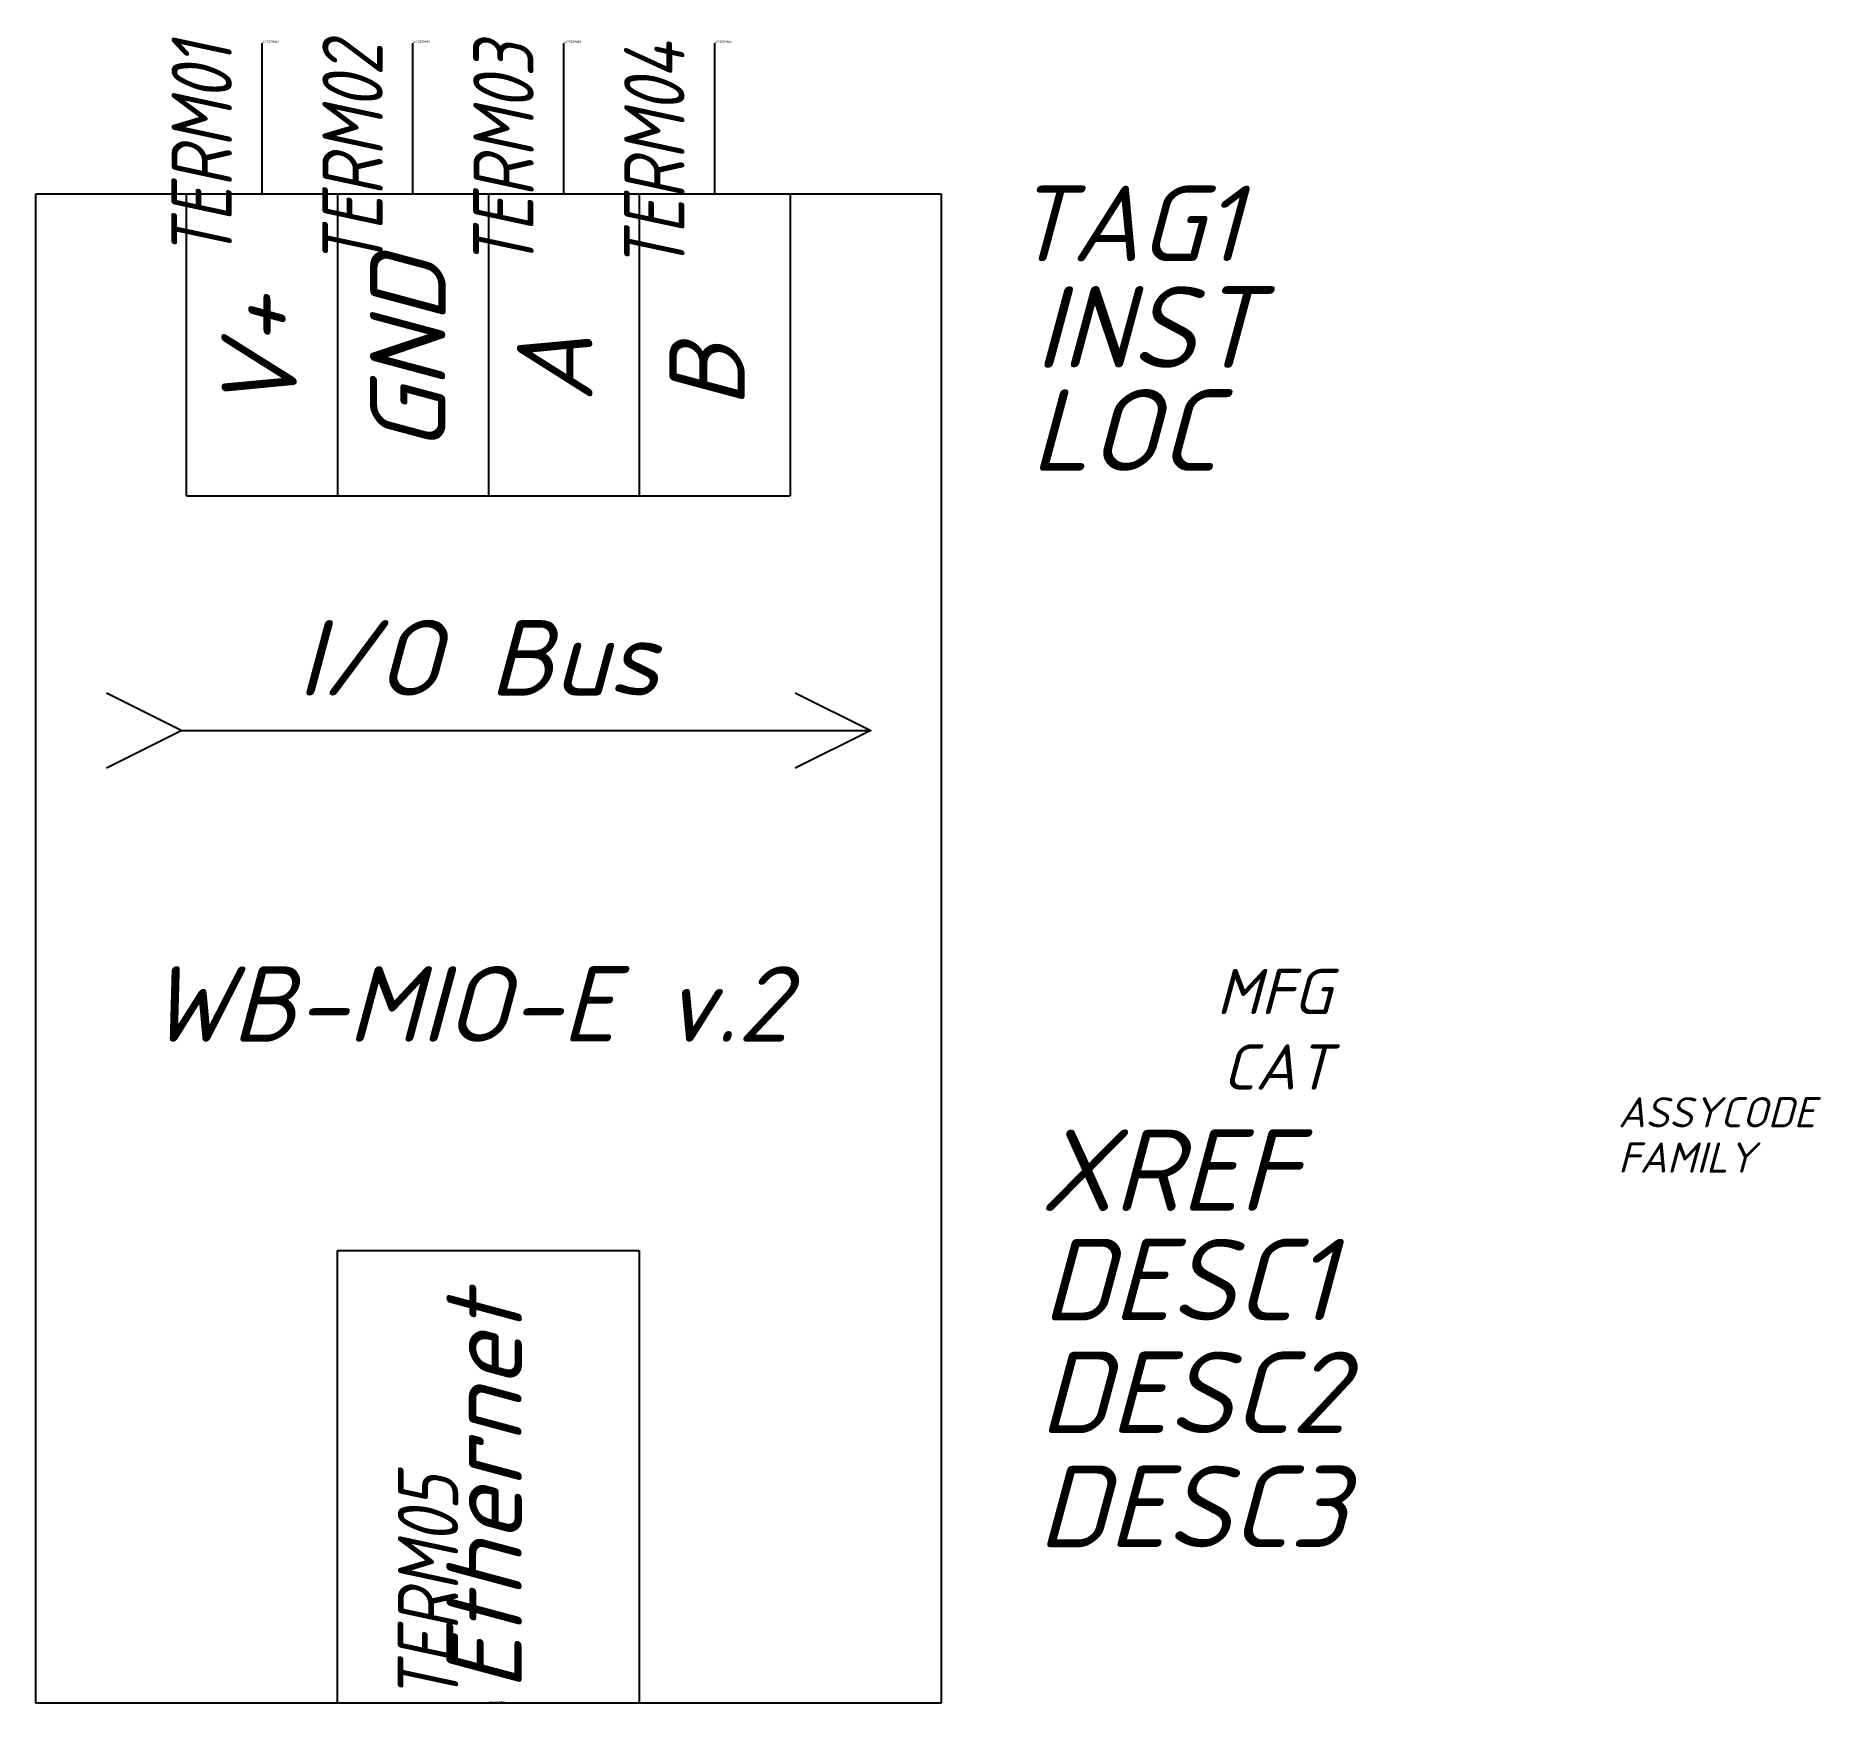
# Model space of a CAD drawing. Header units: millimetres. Extents: x -7.5 to 51.7, y -55 to 0.2.
import ezdxf
from ezdxf.enums import TextEntityAlignment as Align

# ---------------------------------------------------------------- set-up
doc = ezdxf.new("R2010")
doc.units = ezdxf.units.MM
doc.header["$LTSCALE"] = 6
doc.layers.add('SYMS', color=7, linetype='Continuous')
doc.styles.add('WD_IEC', font='isocpeui.ttf', dxfattribs={"height": 2.5})
doc.styles.add('текст', font='isocpeui.ttf')

# ---------------------------------------------------------------- blocks, each defined once
blk = doc.blocks.new('HA1X3Y')
blk.add_lwpolyline([(-2.5, 1.25), (0, 0), (-2.5, -1.25)])
at = {"style": 'WD_IEC'}
blk.add_attdef('DESC1', text='', height=2.5, dxfattribs=at).set_placement((-5, 0.675), align=Align.RIGHT)
at = {"style": 'WD_IEC', "flags": 1}
blk.add_attdef('X1TERM01', (0, 0), '', height=0.32, dxfattribs=at)
at = {"style": 'WD_IEC'}
blk.add_attdef('DESC2', text='', height=2.5, dxfattribs=at).set_placement((-5, -0.675), align=Align.TOP_RIGHT)
blk = doc.blocks.new('HA1X1')
blk.add_lwpolyline([(-2.5, 1.25), (0, 0), (-2.5, -1.25)])
at = {"style": 'WD_IEC'}
blk.add_attdef('DESC1', (2.5, 0.675), '', height=2.5, dxfattribs=at)
at = {"style": 'WD_IEC', "flags": 1}
blk.add_attdef('X4TERM01', (0, 0), '', height=0.32, dxfattribs=at)
at = {"style": 'WD_IEC'}
blk.add_attdef('DESC2', text='', height=2.5, dxfattribs=at).set_placement((2.5, -0.675), align=Align.TOP_LEFT)

msp = doc.modelspace()

# ---------------------------------------------------------------- linework, layer by layer
for p, q in [((0, -5), (0, 0)), ((5, -5), (5, 0)), ((10, -5), (10, 0)), ((15, -5), (15, 0)), ((-7.5, -5), (22.5, -5)), ((-7.5, -55), (-7.5, -5)), ((-2.5, -15), (-2.5, -5)), ((2.5, -5), (2.5, -15)), ((7.5, -5), (7.5, -15)), ((12.5, -5), (12.5, -15)), ((17.5, -5), (17.5, -15)), ((22.5, -5), (22.5, -55)), ((-2.5, -15), (2.5, -15)), ((2.5, -15), (7.5, -15)), ((7.5, -15), (12.5, -15)), ((12.5, -15), (17.5, -15)), ((-2.658, -22.774), (20.17, -22.774)), ((2.5, -55), (2.5, -40)), ((2.5, -40), (12.5, -40)), ((12.5, -40), (12.5, -55)), ((22.5, -55), (-7.5, -55))]:
    msp.add_line(p, q)

# ---------------------------------------------------------------- block references
at = {"layer": 'SYMS'}
for name, p in [('HA1X3Y', (-2.658, -22.774)), ('HA1X1', (20.17, -22.774))]:
    msp.add_blockref(name, p, dxfattribs=at)

# ---------------------------------------------------------------- texts
at = {"style": 'текст'}
for s, p in [('GND', (6.083, -13.561)), ('V+', (1.15, -12.355)), ('A', (10.946, -11.907)), ('B', (15.993, -12.09)), ('Ethernet', (8.611, -54.587))]:
    msp.add_text(s, height=2.5, rotation=90, dxfattribs=at).set_placement(p)
for s, p in [('I/O Bus', (1.169, -21.615)), ('WB-MIO-E v.2', (-3.805, -33.083))]:
    msp.add_text(s, height=2.5, dxfattribs=at).set_placement(p)
at = {"style": 'WD_IEC', "width": 0.8}
for tag, p in [('TERM01', (-1, 0)), ('TERM02', (4, 0)), ('TERM03', (9, 0)), ('TERM04', (14, 0))]:
    msp.add_attdef(tag, text='', height=2, rotation=90, dxfattribs=at).set_placement(p, align=Align.RIGHT)
at = {"style": 'WD_IEC', "flags": 1}
for tag, p, height in [('X2TERM01', (0, 0), 0.08), ('X2TERM02', (5, 0), 0.08), ('X2TERM03', (10, 0), 0.08), ('X2TERM04', (15, 0), 0.08), ('ASSYCODE', (44.935, -35.92), 1), ('FAMILY', (44.935, -37.42), 1), ('X8TERM05', (7.5, -55), 0.08)]:
    msp.add_attdef(tag, p, '', height=height, dxfattribs=at)
at = {"style": 'WD_IEC'}
msp.add_attdef('TAG1', (24.856, -7.226), 'A', height=2.5, dxfattribs=at)
for tag, p in [('INST', (33.056, -10.758)), ('LOC', (31.665, -14.171)), ('XREF', (34.302, -38.69)), ('DESC1', (35.538, -42.314)), ('DESC2', (35.935, -46.05)), ('DESC3', (35.935, -49.83))]:
    msp.add_attdef(tag, text='', height=2.7, dxfattribs=at).set_placement(p, align=Align.RIGHT)
at = {"style": 'WD_IEC', "flags": 9}
for tag, text, p in [('MFG', 'Wiren Board', (35.435, -32.17)), ('CAT', 'WB-MIOv2', (35.435, -34.67))]:
    msp.add_attdef(tag, text=text, height=1.5, dxfattribs=at).set_placement(p, align=Align.RIGHT)
at = {"style": 'WD_IEC', "width": 0.8}
msp.add_attdef('TERM05', (6.5, -55), '', height=2, rotation=90, dxfattribs=at)

doc.saveas('drawing.dxf')
